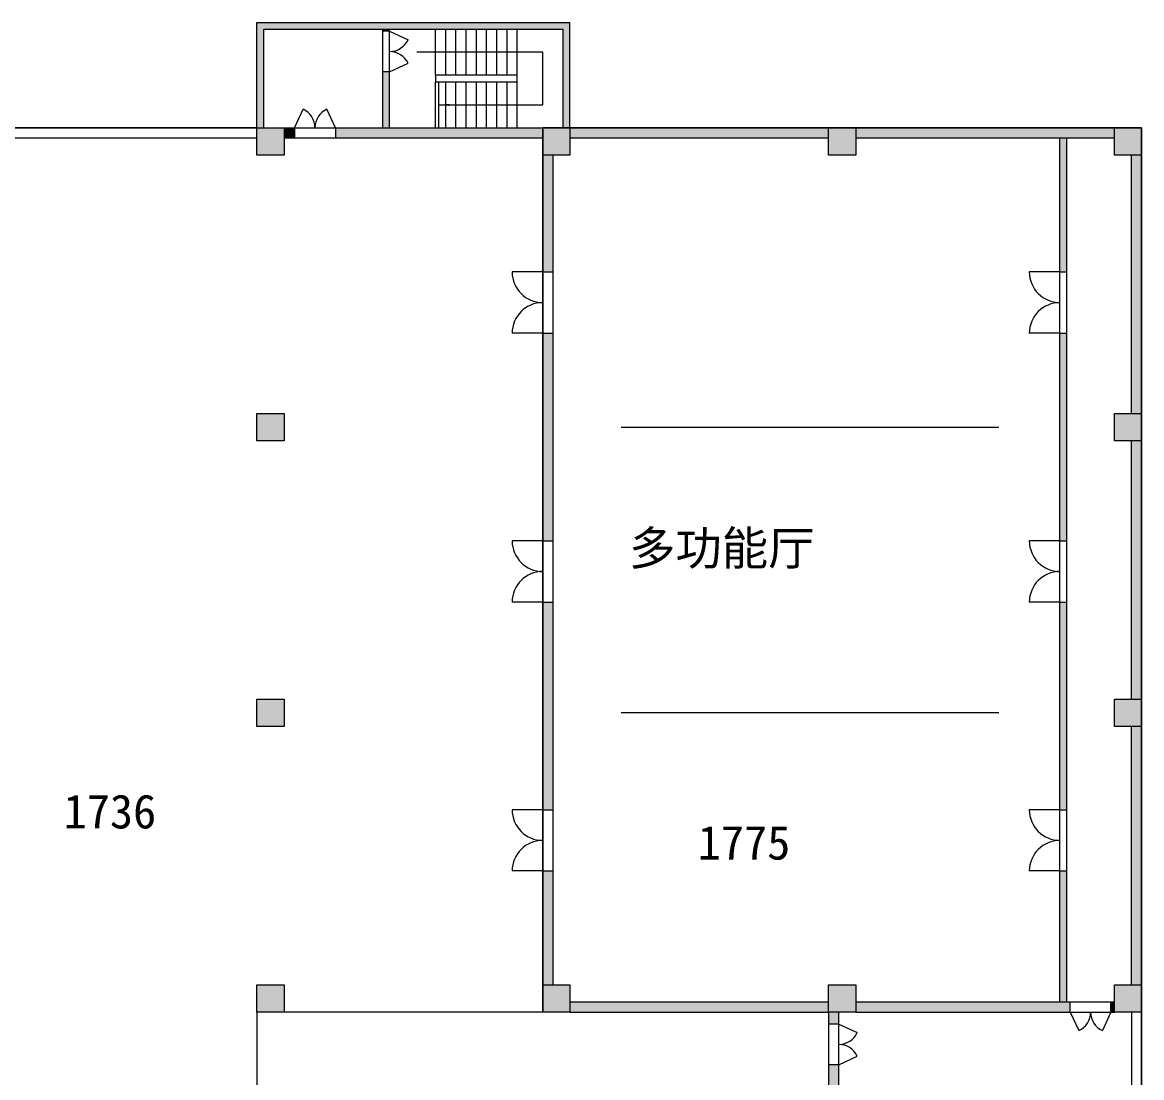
# Model space of a CAD drawing. Header units: metres. Extents: x -302 to 587, y -65 to 94.
# Drawn here: x 251.32 to 284.21, y 41.03 to 72.06 of the extents above; entities that cross this region are included whole.
import ezdxf

# ---------------------------------------------------------------- set-up
doc = ezdxf.new("R2010")
doc.units = ezdxf.units.M
doc.linetypes.add('ACAD_ISO03W100', pattern=[30, 12, -18])
doc.layers.get('0').update_dxf_attribs({"lineweight": 9})
for name, color, linetype, lineweight in [('fanghuo', 1, 'Continuous', 9), ('glass', 5, 'Continuous', 5), ('hatch', 212, 'ACAD_ISO03W100', 5), ('PUB_TEXT', 7, 'Continuous', 9), ('zhuwang', 2, 'Continuous', 13)]:
    doc.layers.add(name, color=color, linetype=linetype, lineweight=lineweight)
doc.styles.add('mystyle', font='', dxfattribs={"height": 1})
doc.styles.get('mystyle').set_extended_font_data('SimSun')

msp = doc.modelspace()

# ---------------------------------------------------------------- hatches: boundary and pattern name
at = {"layer": 'hatch', "ltscale": 0.05}
h = msp.add_hatch(color=256, dxfattribs=at)
h.dxf.hatch_style = 1
h.paths.add_polyline_path([(267.4136, 72.0598), (258.2136, 72.0598), (258.2136, 68.9598), (258.4136, 68.9598), (258.4136, 71.8598), (267.2136, 71.8598), (267.2136, 68.9598), (267.4136, 68.9598)])
h = msp.add_hatch(color=256, dxfattribs=at)
h.dxf.hatch_style = 1
h.paths.add_polyline_path([(262.1136, 71.8598), (261.9136, 71.8598), (261.9136, 71.8027), (262.1136, 71.8027)])
h = msp.add_hatch(color=256, dxfattribs=at)
h.dxf.hatch_style = 1
h.paths.add_polyline_path([(262.1136, 70.6027), (261.9136, 70.6027), (261.9136, 68.9598), (262.1136, 68.9598)])
h = msp.add_hatch(color=256, dxfattribs=at)
h.dxf.hatch_style = 1
h.paths.add_polyline_path([(259.0136, 68.9598), (258.2136, 68.9598), (258.2136, 68.1598), (259.0136, 68.1598)])
h = msp.add_hatch(color=256, dxfattribs=at)
h.dxf.hatch_style = 1
h.paths.add_polyline_path([(259.3204, 68.9598), (259.0136, 68.9598), (259.0136, 68.6598), (259.3204, 68.6598)])
h = msp.add_hatch(color=256, dxfattribs=at)
h.dxf.hatch_style = 1
h.paths.add_polyline_path([(266.6136, 68.9598), (260.5204, 68.9598), (260.5204, 68.6598), (266.6136, 68.6598)])
h = msp.add_hatch(color=256, dxfattribs=at)
h.dxf.hatch_style = 1
h.paths.add_polyline_path([(267.4136, 68.9598), (266.6136, 68.9598), (266.6136, 68.1598), (267.4136, 68.1598)])
h = msp.add_hatch(color=256, dxfattribs=at)
h.dxf.hatch_style = 1
h.paths.add_polyline_path([(275.0136, 68.9598), (267.4136, 68.9598), (267.4136, 68.6598), (275.0136, 68.6598)])
h = msp.add_hatch(color=256, dxfattribs=at)
h.dxf.hatch_style = 1
h.paths.add_polyline_path([(275.8136, 68.9598), (275.0136, 68.9598), (275.0136, 68.1598), (275.8136, 68.1598)])
h = msp.add_hatch(color=256, dxfattribs=at)
h.dxf.hatch_style = 1
h.paths.add_polyline_path([(283.4136, 68.9598), (275.8136, 68.9598), (275.8136, 68.6598), (283.4136, 68.6598)])
h = msp.add_hatch(color=256, dxfattribs=at)
h.dxf.hatch_style = 1
h.paths.add_polyline_path([(284.2136, 68.9598), (283.4136, 68.9598), (283.4136, 68.1598), (284.2136, 68.1598)])
h = msp.add_hatch(color=256, dxfattribs=at)
h.dxf.hatch_style = 1
h.paths.add_polyline_path([(282.0136, 68.6598), (281.8136, 68.6598), (281.8136, 64.7209), (282.0136, 64.7209)])
h = msp.add_hatch(color=256, dxfattribs=at)
h.dxf.hatch_style = 1
h.paths.add_polyline_path([(266.9136, 68.1598), (266.6136, 68.1598), (266.6136, 64.7209), (266.9136, 64.7209)])
h = msp.add_hatch(color=256, dxfattribs=at)
h.dxf.hatch_style = 1
h.paths.add_polyline_path([(284.2136, 68.1598), (283.9136, 68.1598), (283.9136, 60.5598), (284.2136, 60.5598)])
h = msp.add_hatch(color=256, dxfattribs=at)
h.dxf.hatch_style = 1
h.paths.add_polyline_path([(266.9136, 62.9209), (266.6136, 62.9209), (266.6136, 56.8154), (266.9136, 56.8154)])
h = msp.add_hatch(color=256, dxfattribs=at)
h.dxf.hatch_style = 1
h.paths.add_polyline_path([(282.0136, 62.9209), (281.8136, 62.9209), (281.8136, 60.1598), (281.8136, 56.8154), (282.0136, 56.8154), (282.0136, 60.1598)])
h = msp.add_hatch(color=256, dxfattribs=at)
h.dxf.hatch_style = 1
h.paths.add_polyline_path([(259.0136, 60.5598), (258.2136, 60.5598), (258.2136, 59.7598), (259.0136, 59.7598)])
h = msp.add_hatch(color=256, dxfattribs=at)
h.dxf.hatch_style = 1
h.paths.add_polyline_path([(284.2136, 60.5598), (283.4136, 60.5598), (283.4136, 59.7598), (284.2136, 59.7598)])
h = msp.add_hatch(color=256, dxfattribs=at)
h.dxf.hatch_style = 1
h.paths.add_polyline_path([(284.2136, 59.7598), (283.9136, 59.7598), (283.9136, 52.1598), (284.2136, 52.1598)])
h = msp.add_hatch(color=256, dxfattribs=at)
h.dxf.hatch_style = 1
h.paths.add_polyline_path([(266.9136, 55.0154), (266.6136, 55.0154), (266.6136, 48.9098), (266.9136, 48.9098)])
h = msp.add_hatch(color=256, dxfattribs=at)
h.dxf.hatch_style = 1
h.paths.add_polyline_path([(282.0136, 51.7598), (282.0136, 55.0154), (281.8136, 55.0154), (281.8136, 51.7598), (281.8136, 48.9098), (282.0136, 48.9098)])
h = msp.add_hatch(color=256, dxfattribs=at)
h.dxf.hatch_style = 1
h.paths.add_polyline_path([(259.0136, 52.1598), (258.2136, 52.1598), (258.2136, 51.3598), (259.0136, 51.3598)])
h = msp.add_hatch(color=256, dxfattribs=at)
h.dxf.hatch_style = 1
h.paths.add_polyline_path([(284.2136, 52.1598), (283.4136, 52.1598), (283.4136, 51.3598), (284.2136, 51.3598)])
h = msp.add_hatch(color=256, dxfattribs=at)
h.dxf.hatch_style = 1
h.paths.add_polyline_path([(284.2136, 51.3598), (283.9136, 51.3598), (283.9136, 43.7598), (284.2136, 43.7598)])
h = msp.add_hatch(color=256, dxfattribs=at)
h.dxf.hatch_style = 1
h.paths.add_polyline_path([(266.9136, 47.1098), (266.6136, 47.1098), (266.6136, 43.7598), (266.9136, 43.7598)])
h = msp.add_hatch(color=256, dxfattribs=at)
h.dxf.hatch_style = 1
h.paths.add_polyline_path([(282.0136, 47.1098), (281.8136, 47.1098), (281.8136, 43.2598), (282.0136, 43.2598)])
h = msp.add_hatch(color=256, dxfattribs=at)
h.dxf.hatch_style = 1
h.paths.add_polyline_path([(259.0136, 43.7598), (258.2136, 43.7598), (258.2136, 42.9598), (259.0136, 42.9598)])
h = msp.add_hatch(color=256, dxfattribs=at)
h.dxf.hatch_style = 1
h.paths.add_polyline_path([(267.4136, 43.7598), (266.6136, 43.7598), (266.6136, 42.9598), (267.4136, 42.9598)])
h = msp.add_hatch(color=256, dxfattribs=at)
h.dxf.hatch_style = 1
h.paths.add_polyline_path([(275.8136, 43.7598), (275.0136, 43.7598), (275.0136, 42.9598), (275.8136, 42.9598)])
h = msp.add_hatch(color=256, dxfattribs=at)
h.dxf.hatch_style = 1
h.paths.add_polyline_path([(284.2136, 43.7598), (283.4136, 43.7598), (283.4136, 42.9598), (284.2136, 42.9598)])
h = msp.add_hatch(color=256, dxfattribs=at)
h.dxf.hatch_style = 1
h.paths.add_polyline_path([(275.0136, 43.2598), (267.4136, 43.2598), (267.4136, 42.9598), (275.0136, 42.9598)])
h = msp.add_hatch(color=256, dxfattribs=at)
h.dxf.hatch_style = 1
h.paths.add_polyline_path([(282.1136, 43.2598), (275.8136, 43.2598), (275.8136, 42.9598), (282.1136, 42.9598)])
h = msp.add_hatch(color=256, dxfattribs=at)
h.dxf.hatch_style = 1
h.paths.add_polyline_path([(283.4136, 43.2598), (283.3136, 43.2598), (283.3136, 42.9598), (283.4136, 42.9598)])
h = msp.add_hatch(color=256, dxfattribs=at)
h.dxf.hatch_style = 1
h.paths.add_polyline_path([(275.3136, 41.4098), (275.0136, 41.4098), (275.0136, 40.6598), (275.3136, 40.6598)])
h.paths.add_polyline_path([(275.3136, 42.9598), (275.0136, 42.9598), (275.0136, 42.6098), (275.3136, 42.6098)])

# ---------------------------------------------------------------- linework, layer by layer
at = {"ltscale": 0.05}
for p, q in [((258.2136, 72.0598), (267.4136, 72.0598)), ((258.2136, 68.9598), (258.2136, 72.0598)), ((267.4136, 68.9598), (267.4136, 72.0598)), ((258.4136, 71.8598), (267.2136, 71.8598)), ((258.4136, 68.9598), (258.4136, 71.8598)), ((261.9136, 68.9598), (261.9136, 71.8598)), ((262.1136, 71.8027), (261.9136, 71.8027)), ((262.1136, 68.9598), (262.1136, 71.8598)), ((263.4636, 70.5098), (263.4636, 71.8598)), ((263.7636, 70.5098), (263.7636, 71.8598)), ((264.0636, 70.5098), (264.0636, 71.8598)), ((264.3636, 70.5098), (264.3636, 71.8598)), ((264.6636, 70.5098), (264.6636, 71.8598)), ((264.9636, 70.5098), (264.9636, 71.8598)), ((265.2636, 70.5098), (265.2636, 71.8598)), ((265.5636, 70.5098), (265.5636, 71.8598)), ((265.8636, 70.5098), (265.8636, 71.8598)), ((267.2136, 68.9598), (267.2136, 71.8598)), ((266.6136, 71.1848), (262.9136, 71.1848)), ((266.6136, 69.6348), (266.6136, 71.1848)), ((262.1136, 70.6027), (261.9136, 70.6027)), ((265.8636, 70.5098), (263.4636, 70.5098)), ((263.4636, 70.5098), (263.4636, 70.3098)), ((265.8636, 70.3098), (265.8636, 70.5098)), ((263.4636, 70.3098), (265.8636, 70.3098)), ((263.4636, 68.9598), (263.4636, 70.3098)), ((263.5636, 68.9598), (263.5636, 70.3098)), ((263.7636, 68.9598), (263.7636, 70.3098)), ((264.0636, 68.9598), (264.0636, 70.3098)), ((264.3636, 68.9598), (264.3636, 70.3098)), ((264.6636, 68.9598), (264.6636, 70.3098)), ((264.9636, 68.9598), (264.9636, 70.3098)), ((265.2636, 68.9598), (265.2636, 70.3098)), ((265.5636, 68.9598), (265.5636, 70.3098)), ((265.8636, 68.9598), (265.8636, 70.3098)), ((263.5636, 69.6348), (266.6136, 69.6348)), ((259.3204, 68.9598), (259.3204, 68.6598)), ((260.5204, 68.9598), (260.5204, 68.6598)), ((266.6136, 64.7209), (266.9136, 64.7209)), ((281.8136, 64.7209), (282.0136, 64.7209)), ((266.6136, 62.9209), (266.9136, 62.9209)), ((281.8136, 62.9209), (282.0136, 62.9209)), ((266.6136, 56.8154), (266.9136, 56.8154)), ((281.8136, 56.8154), (282.0136, 56.8154)), ((266.6136, 55.0154), (266.9136, 55.0154)), ((281.8136, 55.0154), (282.0136, 55.0154)), ((266.6136, 48.9098), (266.9136, 48.9098)), ((281.8136, 48.9098), (282.0136, 48.9098)), ((266.6136, 47.1098), (266.9136, 47.1098)), ((281.8136, 47.1098), (282.0136, 47.1098)), ((282.1136, 42.9598), (282.1136, 43.2598)), ((283.3136, 42.9598), (283.3136, 43.2598)), ((275.3136, 42.6098), (275.0136, 42.6098)), ((275.3136, 41.4098), (275.0136, 41.4098))]:
    msp.add_line(p, q, dxfattribs=at)
for p, q in [((258.2136, 68.9598), (250.6136, 68.9598)), ((259.0136, 68.9598), (266.6136, 68.9598)), ((267.4136, 68.9598), (275.0136, 68.9598)), ((275.8136, 68.9598), (283.4136, 68.9598)), ((283.4136, 68.9598), (284.2136, 68.9598)), ((284.2136, 68.9598), (284.2136, 68.1598)), ((258.2136, 68.6598), (250.6136, 68.6598)), ((266.6136, 68.6598), (259.0136, 68.6598)), ((275.0136, 68.6598), (267.4136, 68.6598)), ((283.4136, 68.6598), (275.8136, 68.6598)), ((281.8136, 60.1598), (281.8136, 68.6598)), ((282.0136, 60.1598), (282.0136, 68.6598)), ((266.6136, 43.7598), (266.6136, 68.1598)), ((266.9136, 68.1598), (266.9136, 43.7598)), ((284.2136, 68.1598), (283.9136, 68.1598)), ((283.9136, 60.5598), (283.9136, 68.1598)), ((284.2136, 68.1598), (284.2136, 60.5598)), ((258.2136, 60.5598), (259.0136, 60.5598)), ((258.2136, 59.7598), (258.2136, 60.5598)), ((259.0136, 60.5598), (259.0136, 59.7598)), ((268.9136, 60.1598), (280.0136, 60.1598)), ((281.8136, 51.7598), (281.8136, 60.1598)), ((282.0136, 51.7598), (282.0136, 60.1598)), ((259.0136, 59.7598), (258.2136, 59.7598)), ((283.9136, 52.1598), (283.9136, 59.7598)), ((284.2136, 59.7598), (284.2136, 52.1598)), ((258.2136, 51.3598), (258.2136, 52.1598)), ((258.2136, 52.1598), (259.0136, 52.1598)), ((259.0136, 52.1598), (259.0136, 51.3598)), ((280.0136, 51.7598), (268.9136, 51.7598)), ((281.8136, 43.2598), (281.8136, 51.7598)), ((282.0136, 43.2598), (282.0136, 51.7598)), ((259.0136, 51.3598), (258.2136, 51.3598)), ((283.9136, 43.7598), (283.9136, 51.3598)), ((284.2136, 51.3598), (284.2136, 43.7598)), ((267.4136, 43.2598), (275.0136, 43.2598)), ((275.8136, 43.2598), (283.4136, 43.2598)), ((267.4136, 42.9598), (275.0136, 42.9598)), ((275.0136, 42.9598), (275.0136, 40.6598)), ((275.3136, 40.6598), (275.3136, 42.9598)), ((275.8136, 42.9598), (283.4136, 42.9598)), ((283.9136, 42.9598), (283.9136, 35.3598)), ((284.2136, 42.9598), (284.2136, 35.3598))]:
    msp.add_line(p, q)
msp.add_lwpolyline([(263.8636, 69.6348, 0.06, 0, 0), (263.5636, 69.6348, 0, 0, 0)], format="xyseb", dxfattribs=at)
at = {"layer": 'fanghuo', "ltscale": 3}
for points in [[(258.2136, 10.1598), (224.6136, 10.1598), (224.6136, 68.9598), (266.6136, 68.9598), (266.6136, 42.9598), (258.2136, 42.9598), (258.2136, 10.1598)], [(266.6136, 68.9598), (266.6136, 42.9598), (258.2136, 42.9598), (258.2136, -7.4402), (284.2136, -7.4402), (284.2136, 68.9598), (266.6136, 68.9598)]]:
    msp.add_lwpolyline(points, dxfattribs=at)
at = {"layer": 'glass', "ltscale": 0.05}
for p, q in [((262.1136, 71.8027), (262.6577, 71.5497)), ((262.1136, 70.6027), (262.6577, 70.8557)), ((259.3204, 68.9598), (259.5734, 69.5039)), ((260.5204, 68.9598), (260.2674, 69.5039)), ((266.6136, 64.7209), (265.7136, 64.7209)), ((281.8136, 64.7209), (280.9136, 64.7209)), ((266.6136, 62.9209), (265.7136, 62.9209)), ((281.8136, 62.9209), (280.9136, 62.9209)), ((266.6136, 56.8154), (265.7136, 56.8154)), ((281.8136, 56.8154), (280.9136, 56.8154)), ((266.6136, 55.0154), (265.7136, 55.0154)), ((281.8136, 55.0154), (280.9136, 55.0154)), ((266.6136, 48.9098), (265.7136, 48.9098)), ((281.8136, 48.9098), (280.9136, 48.9098)), ((266.6136, 47.1098), (265.7136, 47.1098)), ((281.8136, 47.1098), (280.9136, 47.1098)), ((282.1136, 42.9598), (282.3666, 42.4158)), ((283.3136, 42.9598), (283.0606, 42.4158)), ((275.3136, 42.6098), (275.8577, 42.3568)), ((275.3136, 41.4098), (275.8577, 41.6628))]:
    msp.add_line(p, q, dxfattribs=at)
for centre, radius, start, end in [((262.1136, 71.8027), 0.6, 270, 335.06204), ((262.1136, 70.6027), 0.6, 24.93796, 90), ((259.3204, 68.9598), 0.6, 0, 65.06204), ((260.5204, 68.9598), 0.6, 114.93796, 180), ((266.6136, 64.7209), 0.9, 180, 270), ((281.8136, 64.7209), 0.9, 180, 270), ((266.6136, 62.9209), 0.9, 90, 180), ((281.8136, 62.9209), 0.9, 90, 180), ((266.6136, 56.8154), 0.9, 180, 270), ((281.8136, 56.8154), 0.9, 180, 270), ((266.6136, 55.0154), 0.9, 90, 180), ((281.8136, 55.0154), 0.9, 90, 180), ((266.6136, 48.9098), 0.9, 180, 270), ((281.8136, 48.9098), 0.9, 180, 270), ((266.6136, 47.1098), 0.9, 90, 180), ((281.8136, 47.1098), 0.9, 90, 180), ((282.1136, 42.9598), 0.6, 294.93796, 0), ((283.3136, 42.9598), 0.6, 180, 245.06204), ((275.3136, 42.6098), 0.6, 270, 335.06204), ((275.3136, 41.4098), 0.6, 24.93796, 90)]:
    msp.add_arc(centre, radius, start, end, dxfattribs=at)
at = {"layer": 'zhuwang'}
for points in [[(258.2136, 68.9598), (259.0136, 68.9598), (259.0136, 68.1598), (258.2136, 68.1598)], [(266.6136, 68.9598), (267.4136, 68.9598), (267.4136, 68.1598), (266.6136, 68.1598)], [(275.0136, 68.9598), (275.8136, 68.9598), (275.8136, 68.1598), (275.0136, 68.1598)], [(283.4136, 68.9598), (284.2136, 68.9598), (284.2136, 68.1598), (283.4136, 68.1598)], [(258.2136, 60.5598), (259.0136, 60.5598), (259.0136, 59.7598), (258.2136, 59.7598)], [(283.4136, 60.5598), (284.2136, 60.5598), (284.2136, 59.7598), (283.4136, 59.7598)], [(258.2136, 52.1598), (259.0136, 52.1598), (259.0136, 51.3598), (258.2136, 51.3598)], [(283.4136, 52.1598), (284.2136, 52.1598), (284.2136, 51.3598), (283.4136, 51.3598)], [(258.2136, 43.7598), (259.0136, 43.7598), (259.0136, 42.9598), (258.2136, 42.9598)], [(266.6136, 43.7598), (267.4136, 43.7598), (267.4136, 42.9598), (266.6136, 42.9598)], [(275.0136, 43.7598), (275.8136, 43.7598), (275.8136, 42.9598), (275.0136, 42.9598)], [(283.4136, 43.7598), (284.2136, 43.7598), (284.2136, 42.9598), (283.4136, 42.9598)]]:
    msp.add_lwpolyline(points, close=True, dxfattribs=at)

# ---------------------------------------------------------------- texts
at = {"layer": 'fanghuo', "ltscale": 3, "char_height": 1, "attachment_point": 1, "style": 'mystyle'}
for s, width, insert in [('1736', 12.184359, (252.5332, 49.3612)), ('1775', 6.008635, (271.1692, 48.4446))]:
    msp.add_mtext_dynamic_manual_height_columns(s, width=width, gutter_width=5, heights=[0], dxfattribs=dict(at, insert=insert))
at = {"layer": 'PUB_TEXT', "ltscale": 0.05, "insert": (269.1477, 57.1036), "char_height": 1, "attachment_point": 1, "style": 'mystyle'}
msp.add_mtext_dynamic_manual_height_columns('{\\fArial Unicode MS|b0|i0|c134|p0;多功能厅}', width=6.653041, gutter_width=5, heights=[0], dxfattribs=at)

doc.saveas('drawing.dxf')
